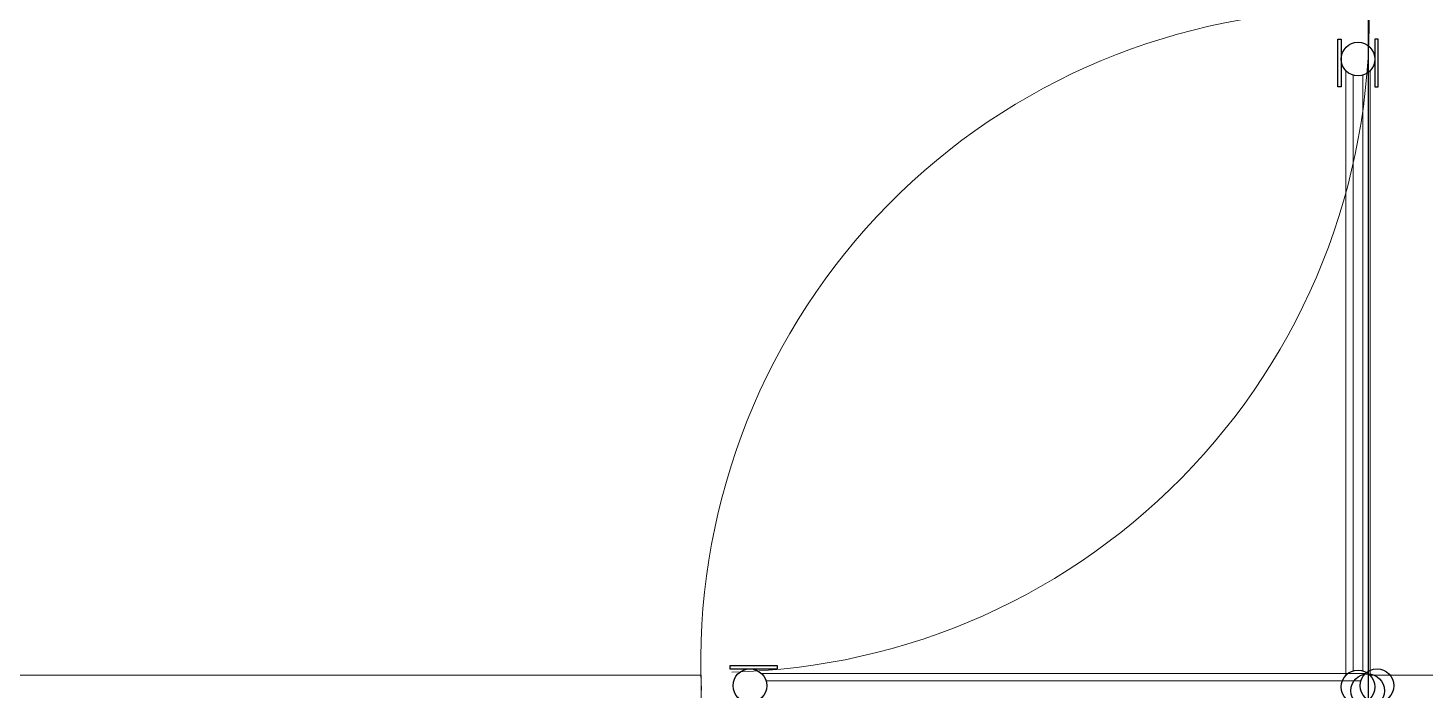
# Model space of a CAD drawing. Header units: metres. Extents: x 149 to 429, y -3 to 162.
# Drawn here: x 328.329 to 332.726, y 107.418 to 109.499 of the extents above; entities that cross this region are included whole.
import ezdxf

# ---------------------------------------------------------------- set-up
doc = ezdxf.new("R2010")
doc.units = ezdxf.units.M
doc.layers.add('1053_ARQ_BASE_MATADOURO_2_dwg', color=7, linetype='Continuous', lineweight=5, true_color=0x767676)
doc.layers.add('A-PISO', color=7, linetype='Continuous', lineweight=5)

# ---------------------------------------------------------------- blocks, each defined once
blk = doc.blocks.new('1053_ARQ_BASE_MATADOURO_2_dwg-3637054-TÉRREO 1_20 - Dependente 2')
at = {"layer": 'A-PISO', "color": 253, "true_color": 0xaaaaaa}
for p, q in [((126.072, 76.1785), (126.072, 74.2782)), ((126.1482, 76.1785), (126.1482, 74.2782)), ((126.0951, 74.2921), (126.0951, 76.1645)), ((126.1251, 74.2921), (126.1251, 76.1645)), ((124.2328, 74.2833), (126.1331, 74.2833)), ((126.1191, 74.2602), (124.2468, 74.2602))]:
    blk.add_line(p, q, dxfattribs=at)
at = {"layer": 'A-PISO', "color": 253, "lineweight": 30, "true_color": 0xaaaaaa, "flags": 128}
blk.add_lwpolyline([(126.1431, 84.3264), (127.1431, 84.3264), (127.1431, 70.7264), (126.1431, 70.7264)], close=True, dxfattribs=at)
at = {"layer": 'A-PISO', "color": 253, "lineweight": 25, "true_color": 0xaaaaaa, "flags": 128}
for points in [[(126.0471, 76.1283), (126.0471, 76.2783), (126.0571, 76.2783), (126.0571, 76.1283)], [(126.1731, 76.1283), (126.1731, 76.2783), (126.1631, 76.2783), (126.1631, 76.1283)], [(124.283, 74.3082), (124.133, 74.3082), (124.133, 74.2982), (124.283, 74.2982)]]:
    blk.add_lwpolyline(points, close=True, dxfattribs=at)
at = {"layer": 'A-PISO', "color": 253, "true_color": 0xaaaaaa, "flags": 128}
for points in [[(124.0431, 74.0282), (124.0431, 74.2782), (118.3931, 74.2782)], [(126.3931, 70.7782), (126.3931, 71.0282), (126.1431, 71.0282), (126.1431, 70.7782), (126.3931, 70.7782), (126.8931, 70.7782), (127.1431, 70.7782), (127.1431, 71.0282), (126.8931, 71.0282), (126.3931, 71.0282), (126.3931, 74.0282), (126.1431, 74.0282), (126.1431, 74.2782), (126.3931, 74.2782), (126.3931, 74.0282), (126.8931, 74.0282), (126.8931, 71.0282), (126.8931, 70.7782)]]:
    blk.add_lwpolyline(points, dxfattribs=at)
at = {"layer": 'A-PISO', "color": 253, "lineweight": 25, "true_color": 0xaaaaaa}
for centre in [(126.1101, 76.2153), (124.196, 74.2452), (126.1101, 74.2413), (126.1404, 74.2295), (126.17, 74.2452)]:
    blk.add_circle(centre, 0.053, dxfattribs=at)
at = {"layer": 'A-PISO', "color": 253, "true_color": 0xaaaaaa}
for centre, start, end in [((124.0947, 76.3379), 271.2427, 2.4237), ((126.0916, 74.3184), 91.2427, 182.4237)]:
    blk.add_arc(centre, 2.0503, start, end, dxfattribs=at)

msp = doc.modelspace()

# ---------------------------------------------------------------- block references
at = {"layer": '1053_ARQ_BASE_MATADOURO_2_dwg', "color": 253, "true_color": 0xaaaaaa}
msp.add_blockref('1053_ARQ_BASE_MATADOURO_2_dwg-3637054-TÉRREO 1_20 - Dependente 2', (206.405, 33.186), dxfattribs=at)

doc.saveas('drawing.dxf')
